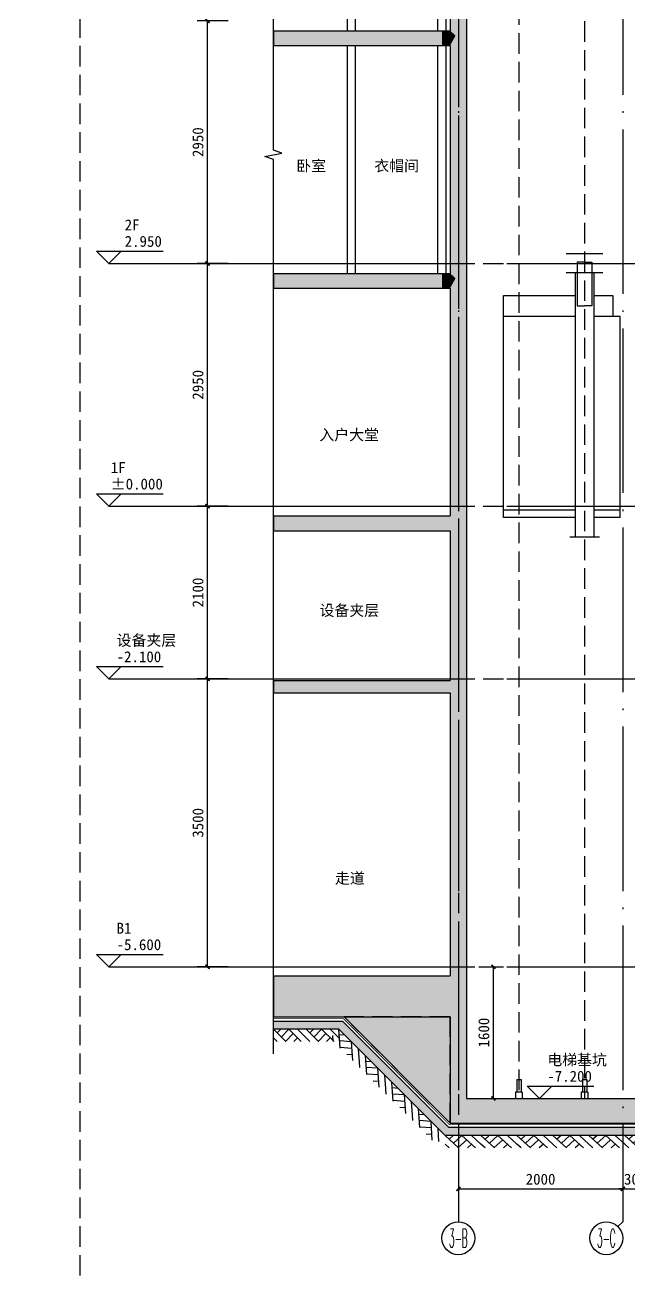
# Model space of a CAD drawing. Extents: x -10817 to 167545, y 26551 to 157048.
# Drawn here: x 127674 to 135008, y 41709 to 56905 of the extents above; entities that cross this region are included whole.
import ezdxf
from ezdxf.enums import TextEntityAlignment as Align
from ezdxf.xclip import XClip

# ---------------------------------------------------------------- set-up
doc = ezdxf.new("R2010")
doc.units = 0
doc.header["$LTSCALE"] = 1000
doc.header["$MEASUREMENT"] = 0
doc.header["$XCLIPFRAME"] = 0
for name, pattern in [('$1$DOTE', [2.42, 2, -0.2, 0.02, -0.2]), ('3、4#楼 楼梯剖面$0$DASH', [0.35, 0.25, -0.1]), ('4#楼-HZS$0$__DASH', [0.35, 0.25, -0.1]), ('DASH', [0.35, 0.25, -0.1])]:
    doc.linetypes.add(name, pattern=pattern)
doc.layers.get('Defpoints').update_dxf_attribs({"color": 30, "linetype": 'DASH'})
for name, color, linetype in [('$1$A-ANNO-DOTE', 10, '$1$DOTE'), ('3#-夹层$0$A-ANNO-LEVL', 3, 'Continuous'), ('3#-夹层$0$A-ANNO-TEXT', 7, 'Continuous'), ('3、4#楼 楼梯剖面$0$A-ANNO-HATC-SOLD', 252, 'Continuous'), ('3、4#楼 楼梯剖面$0$A-COLU-CONC-HATC', 204, 'Continuous'), ('3、4#楼 楼梯剖面$0$A-ELEV-1', 8, 'Continuous'), ('3、4#楼 楼梯剖面$0$A-FLOR-EVTR', 51, 'Continuous'), ('3、4#楼 楼梯剖面$0$A-FLOR-OVHD', 171, '3、4#楼 楼梯剖面$0$DASH'), ('3、4#楼 楼梯剖面$0$A-WALL-BLOK', 131, 'Continuous'), ('3、4#楼 楼梯剖面$0$A-WALL-CONC', 9, 'Continuous'), ('3、4#楼 楼梯剖面$0$A-WALL-INSL', 241, 'Continuous'), ('4#楼-HZS$0$DOTE', 1, 'Continuous'), ('A-ANNO-AXIS-CIRC', 3, 'Continuous'), ('A-ANNO-AXIS-TEXT', 7, 'Continuous'), ('A-ANNO-DIMS', 3, 'Continuous'), ('A-ANNO-SYMB', 3, 'Continuous'), ('A-ANNO-TEXT', 7, 'Continuous'), ('AXIS_TEXT', 7, 'Continuous')]:
    doc.layers.add(name, color=color, linetype=linetype)
doc.styles.add('3#-夹层$0$_TCH_DIM', font='')
doc.styles.add('_TCH_AXIS', font='COMPLEX', dxfattribs={"bigfont": 'GBCBIG'})
doc.styles.add('_TCH_DIM_T3', font='')
doc.styles.add('COMPLEX', font='COMPLEX')
doc.styles.get("Standard").update_dxf_attribs({"font": ''})
doc.styles.get('3#-夹层$0$_TCH_DIM').set_extended_font_data('SimSun')
doc.styles.get('_TCH_DIM_T3').set_extended_font_data('SimSun')
doc.styles.get('Standard').set_extended_font_data('SimSun')
doc.dimstyles.new('_TCH_ARCH&&50', dxfattribs={"dimtxt": 132.911392, "dimasz": 50, "dimexe": 125, "dimexo": 150, "dimgap": 50, "dimtad": 1, "dimdec": 0, "dimzin": 0, "dimdsep": 46, "dimtxsty": '_TCH_DIM_T3', "dimblk": 'ARCHTICK', "dimcen": 0.09, "dimclrt": 7, "dimazin": 2, "dimtfac": 1, "dimtdec": 0, "dimtix": 1, "dimtmove": 2, "dimatfit": 3, "dimfxl": 50, "dimtolj": 1, "dimtzin": 0, "dimarcsym": 0})

# ---------------------------------------------------------------- blocks, each defined once
blk = doc.blocks.new('3、4#楼 楼梯剖面$0$A$C7F885A55')
at = {"layer": '3、4#楼 楼梯剖面$0$A-FLOR-EVTR'}
for p, q in [((1656, 10266), (1213, 10266)), ((1656, 10038), (1213, 10038)), ((1322, 10038), (1322, 6822)), ((1347, 10166), (1347, 9635)), ((1434, 10166), (1347, 10166)), ((1434, 10166), (1522, 10166)), ((1522, 10166), (1522, 9635)), ((1547, 10038), (1547, 6822)), ((450, 7060), (450, 9762)), ((450, 9762), (1322, 9762)), ((1547, 9762), (1779, 9762)), ((1779, 9762), (1779, 9506)), ((1347, 9635), (1434, 9635)), ((1522, 9635), (1434, 9635)), ((1322, 9506), (450, 9506)), ((1870, 9506), (1547, 9506)), ((1870, 7060), (1870, 9506)), ((1322, 7150), (450, 7150)), ((1870, 7150), (1547, 7150)), ((1322, 7060), (450, 7060)), ((1870, 7060), (1547, 7060)), ((1615, 6822), (1254, 6822)), ((610, 230), (663, 230)), ((610, 230), (610, 77)), ((663, 230), (663, 77)), ((1408, 230), (1461, 230)), ((1408, 230), (1408, 77)), ((1461, 230), (1461, 77)), ((677, 77), (595, 77)), ((595, 77), (595, 0)), ((677, 77), (677, 0)), ((1475, 77), (1394, 77)), ((1394, 77), (1394, 0)), ((1475, 77), (1475, 0))]:
    blk.add_line(p, q, dxfattribs=at)
at = {"layer": '3、4#楼 楼梯剖面$0$A-FLOR-OVHD'}
for p, q in [((636, 25200), (636, 0)), ((1434, 24994), (1434, 0))]:
    blk.add_line(p, q, dxfattribs=at)
blk = doc.blocks.new('3、4#楼 楼梯剖面$0$$LinePat$素土夯实')
at = {"color": 0}
for p, q in [((0, -210), (210, 0)), ((120, -300), (420, 0)), ((420, 0), (608, -188)), ((495, -300), (795, 0)), ((615, 0), (705, -90)), ((210, -210), (300, -300)), ((315, -105), (502, -293)), ((705, -300), (795, -210))]:
    blk.add_line(p, q, dxfattribs=at)
blk = doc.blocks.new('3、4#楼 楼梯剖面')
at = {"layer": '3、4#楼 楼梯剖面$0$A-ANNO-HATC-SOLD'}
h = blk.add_hatch(dxfattribs=at)
h.set_pattern_fill('混凝土', color=256, scale=20)
h.set_pattern_definition([(50, (0, 0), (143.452, -12.5504), [15, -165]), (355, (0, 0), (-27.7503, 150.4384), [12, -132]), (100.4514, (11.95, -1.05), (115.7019, 137.888), [12.748, -140.2284]), (46.1842, (0, 40), (213.4482, -33.1038), [22.5, -247.5]), (96.6356, (17.79, 37.24), (186.9325, 194.8236), [19.122, -210.3426]), (351.1842, (0, 40), (186.9324, 194.8237), [18, -198]), (21, (20, 30), (119.3814, -80.5238), [15, -165]), (326, (20, 30), (48.663, 145.03), [12, -132]), (71.4514, (29.95, 23.29), (168.0445, 64.5061), [12.748, -140.2284]), (37.5, (0, 0), (2.43197, 66.57877), [0, -130.4, 0, -134, 0, -132.5]), (7.5, (0, 0), (52.6139, 78.88234), [0, -76.4, 0, -127.4, 0, -50.5]), (327.5, (-44.6, 0), (106.7645, -4.51097), [0, -50, 0, -156, 0, -207]), (317.5, (-64.6, 0), (116.6372, 20.021), [0, -65, 0, -103.6, 0, -147])])
h.paths.add_polyline_path([(9550, -660), (9550, -760), (3752.1, -760), (2462.1, -2050), (-162.1, -2050), (-1452.1, -760), (-2250, -760), (-2250, -660), (-1410.7, -660), (-120.7, -1950), (2420.7, -1950), (3710.7, -660)])
at = {"layer": '3、4#楼 楼梯剖面$0$A-COLU-CONC-HATC'}
for points in [[(-33.3, 14270), (-100, 14150), (-100, 11380), (-33.3, 11320), (100, 11380), (100, 14330)], [(-2250, 11200), (-1300, 11200), (-1300, 11380), (-2250, 11380)], [(-1300, 11380), (-1300, 11200), (-200, 11200), (-200, 11380)], [(-200, 11380), (-200, 11200), (-100, 11200), (-33.3, 11320), (-100, 11380)], [(-33.3, 11320), (-100, 11200), (-100, 8430), (-33.3, 8370), (100, 8430), (100, 11380)], [(-2250, 8250), (-1300, 8250), (-1300, 8430), (-2250, 8430)], [(-1300, 8430), (-1300, 8250), (-200, 8250), (-200, 8430)], [(-200, 8430), (-200, 8250), (-100, 8250), (-33.3, 8370), (-100, 8430)], [(-33.3, 8370), (-100, 8250), (-100, 5480), (-33.3, 5423.3), (100, 5490), (100, 8430)], [(-2250, 5300), (-100, 5300), (-33.3, 5423.3), (-100, 5480), (-2250, 5480)], [(-33.3, 5423.3), (-100, 5300), (-100, 3480), (-33.3, 3426.7), (100, 3470), (100, 5490)], [(-2250, 3330), (-100, 3330), (-33.3, 3426.7), (-100, 3480), (-2250, 3480)], [(-33.3, 3426.7), (-100, 3330), (-100, -110), (-33.3, -276.7), (100, -110), (100, 3470)], [(-2250, -610), (-100, -610), (-33.3, -276.7), (-100, -110), (-2250, -110)], [(-33.3, -276.7), (-100, -610), (-100, -1900), (100, -1600), (100, -110)], [(-1390, -610), (-100, -1900), (-100, -610)], [(100, -1600), (-100, -1900), (2400, -1900), (2200, -1600)]]:
    blk.add_hatch(color=256, dxfattribs=at).paths.add_polyline_path(points)
blk.add_lwpolyline([(-2250, -610), (-1390, -610), (-100, -1900), (2400, -1900), (3690, -610), (9550, -610)])
at = {"layer": '3、4#楼 楼梯剖面$0$A-WALL-BLOK'}
for p, q in [((-1350, 11380), (-1350, 14150)), ((-1250, 11380), (-1250, 14150)), ((-250, 11380), (-250, 14150)), ((-150, 11380), (-150, 14150)), ((-1350, 8430), (-1350, 11200)), ((-1250, 8430), (-1250, 11200)), ((-250, 8430), (-250, 11200)), ((-150, 8430), (-150, 11200))]:
    blk.add_line(p, q, dxfattribs=at)
at = {"layer": '3、4#楼 楼梯剖面$0$A-WALL-CONC'}
for p, q in [((100, 14330), (100, 11380)), ((-100, 14150), (-100, 11380)), ((-2250, 11380), (-1300, 11380)), ((-2250, 11380), (-2250, 11200)), ((-1300, 11380), (-200, 11380)), ((-200, 11380), (-100, 11380)), ((100, 11380), (100, 8430)), ((-2250, 11200), (-1300, 11200)), ((-1300, 11200), (-200, 11200)), ((-200, 11200), (-100, 11200)), ((-100, 11200), (-100, 8430)), ((-2250, 8430), (-1300, 8430)), ((-2250, 8430), (-2250, 8250)), ((-1300, 8430), (-200, 8430)), ((-200, 8430), (-100, 8430)), ((100, 8430), (100, 5490)), ((-2250, 8250), (-1300, 8250)), ((-1300, 8250), (-200, 8250)), ((-200, 8250), (-100, 8250)), ((-100, 8250), (-100, 5480)), ((-2250, 5480), (-100, 5480)), ((-2250, 5480), (-2250, 5300)), ((100, 5490), (100, 3470)), ((-2250, 5300), (-100, 5300)), ((-100, 5300), (-100, 3480)), ((-2250, 3480), (-100, 3480)), ((-2250, 3480), (-2250, 3330)), ((100, 3470), (100, -110)), ((-2250, 3330), (-100, 3330)), ((-100, 3330), (-100, -110)), ((-2250, -110), (-100, -110)), ((-2250, -110), (-2250, -610)), ((100, -110), (100, -1600)), ((-2250, -610), (-100, -610)), ((-100, -610), (-100, -1900)), ((100, -1600), (2200, -1600)), ((-100, -1900), (2400, -1900))]:
    blk.add_line(p, q, dxfattribs=at)
for points in [[(9550, -760), (3752.1, -760), (2462.1, -2050), (-162.1, -2050), (-1452.1, -760), (-2250, -760), (-2250, -660), (-1410.7, -660), (-120.7, -1950), (2420.7, -1950), (3710.7, -660), (9550, -660)], [(-100, -1900), (-1390, -610)]]:
    blk.add_lwpolyline(points, dxfattribs=at)
at = {"layer": '3、4#楼 楼梯剖面$0$A-WALL-INSL'}
for p, q in [((-2250, 8550), (-1350, 8550)), ((-1250, 8550), (-250, 8550)), ((-150, 8550), (-100, 8550)), ((-2250, 5600), (-100, 5600)), ((-2250, 3500), (-100, 3500)), ((-2250, 0), (-100, 0))]:
    blk.add_line(p, q, dxfattribs=at)
at = {"layer": '3、4#楼 楼梯剖面$0$A-WALL-INSL', "linetype": '3、4#楼 楼梯剖面$0$DASH', "const_width": 10}
blk.add_lwpolyline([(-2250, -630), (-1398.3, -630), (-108.3, -1920), (2408.3, -1920), (3698.3, -630), (9550, -630)], dxfattribs=at)
at = {"layer": 'Defpoints'}
for points in [[(0, 24700), (0, -3100)], [(-4250, 8550), (15450, 8550)], [(-4250, 3500), (15450, 3500)], [(-4250, 0), (15450, 0)]]:
    blk.add_lwpolyline(points, dxfattribs=at)
at = {"layer": 'Defpoints', "color": 2}
blk.add_lwpolyline([(-4250, 5600), (15450, 5600)], dxfattribs=at)
at = {"layer": 'Defpoints'}
blk.add_lwpolyline([(-1390, -610), (-100, -1900), (-100, -610)], close=True, dxfattribs=at)
blk.add_blockref('3、4#楼 楼梯剖面$0$A$C7F885A55', (100, -1600))
at = {"layer": '3、4#楼 楼梯剖面$0$A-ELEV-1', "yscale": 0.5, "zscale": 0.5}
for p, xscale, rotation in [((-1851.1, -760), -0.5018037519770706, 8.359912790775717e-12), ((-1452.1, -760), -0.5018037519770706, 8.359912790775717e-12), ((-1129.6, -1082.5), -0.573690407376962, 314.9999999999987), ((-807.1, -1405), -0.573690407376962, 314.9999999999987), ((-484.6, -1727.5), -0.573690407376962, 314.9999999999987), ((-162.1, -2050), -0.573690407376962, 314.9999999999987)]:
    blk.add_blockref('3、4#楼 楼梯剖面$0$$LinePat$素土夯实', p, dxfattribs=dict(at, xscale=xscale, rotation=rotation))
at = {"layer": '3、4#楼 楼梯剖面$0$A-ELEV-1', "xscale": -0.5501601821193599, "yscale": 0.5, "zscale": 0.5}
for p in [(275.2, -2050), (712.6, -2050), (1150, -2050), (1587.4, -2050), (2024.8, -2050), (2462.1, -2050)]:
    blk.add_blockref('3、4#楼 楼梯剖面$0$$LinePat$素土夯实', p, dxfattribs=at)
blk = doc.blocks.new('4#楼-HZS')
at = {"layer": '4#楼-HZS$0$DOTE', "linetype": '4#楼-HZS$0$__DASH', "ltscale": 2}
blk.add_line((323027.6, -80131.3, 0), (244197.9, -80131.3, 0), dxfattribs=at)
at = {"layer": 'Defpoints'}
blk.add_lwpolyline([(233510.1, -33931.3), (342410.1, -33931.3), (342410.1, -91331.3), (233510.1, -91331.3)], close=True, dxfattribs=at)
blk = doc.blocks.new('3、4#楼 北侧门头剖面$0$A$C68743212')
blk.add_blockref('4#楼-HZS', (-260976, 76631, 0))
blk = doc.blocks.new('3、4#楼 北侧门头剖面')
ref = blk.add_blockref('3、4#楼 北侧门头剖面$0$A$C68743212', (4150, 3500, 0), dxfattribs=dict(xscale=-1))
XClip(ref).set_block_clipping_path([(4798.9792002077, -3500), (4798.9792002077, -399.9916608699), (4398.9875394247, 0.0083390431), (-149.727296805, 0.1031708434), (-149.727296805, -30), (0.272703195, -30), (0.272703195, -170), (-149.727296805, -170), (-149.727296805, -200), (450.272703195, -200), (450.8968260299, -800), (300.6421525169, -800), (300.6421525169, -3500), (-349.727296805, -3500), (-349.727296805, 400.1031708434), (5198.9792002077, 400.1031708434), (5198.9792002077, -3500)])
blk = doc.blocks.new('_ArchTick')
at = {"color": 0, "linetype": 'ByBlock', "const_width": 0.4}
blk.add_lwpolyline([(-0.5, -0.5), (0.5, 0.5)], dxfattribs=at)
blk = doc.blocks.new('*D611')
at = {"layer": 'A-ANNO-DIMS', "color": 0, "lineweight": -2, "transparency": 16777216}
for p, q in [((133195, 45456), (133496, 45456)), ((133371, 43856), (133371, 45456)), ((133195, 43856), (133496, 43856))]:
    blk.add_line(p, q, dxfattribs=at)
at = {"layer": 'Defpoints', "color": 0, "transparency": 16777216}
for p in [(133045, 45456), (133371, 45456), (133045, 43856)]:
    blk.add_point(p, dxfattribs=at)
at = {"layer": 'A-ANNO-DIMS', "color": 0, "lineweight": -2, "transparency": 16777216, "xscale": 50, "yscale": 50, "zscale": 50}
for p, rotation in [((133371, 45456), 90), ((133371, 43856), 270)]:
    blk.add_blockref('_ArchTick', p, dxfattribs=dict(at, rotation=rotation))
at = {"layer": 'A-ANNO-DIMS', "color": 7, "transparency": 16777216, "insert": (133255, 44656), "char_height": 132.9, "attachment_point": 5, "rotation": 90, "style": '_TCH_DIM_T3'}
blk.add_mtext('\\A1;1600', dxfattribs=at)
blk = doc.blocks.new('*D755')
at = {"layer": 'A-ANNO-DIMS', "color": 0, "lineweight": -2, "transparency": 16777216}
for p, q in [((132945, 43006), (132945, 42631)), ((134945, 43006), (134945, 42631)), ((132945, 42756), (134945, 42756))]:
    blk.add_line(p, q, dxfattribs=at)
at = {"layer": 'Defpoints', "color": 0, "transparency": 16777216}
for p in [(132945, 43156), (134945, 43156), (134945, 42756)]:
    blk.add_point(p, dxfattribs=at)
at = {"layer": 'A-ANNO-DIMS', "color": 0, "lineweight": -2, "transparency": 16777216, "xscale": 50, "yscale": 50, "zscale": 50, "rotation": 180}
blk.add_blockref('_ArchTick', (132945, 42756), dxfattribs=at)
at = {"layer": 'A-ANNO-DIMS', "color": 0, "lineweight": -2, "transparency": 16777216, "xscale": 50, "yscale": 50, "zscale": 50}
blk.add_blockref('_ArchTick', (134945, 42756), dxfattribs=at)
at = {"layer": 'A-ANNO-DIMS', "color": 7, "transparency": 16777216, "insert": (133945, 42873), "char_height": 132.9, "attachment_point": 5, "style": '_TCH_DIM_T3'}
blk.add_mtext('\\A1;2000', dxfattribs=at)
blk = doc.blocks.new('*D756')
at = {"layer": 'A-ANNO-DIMS', "color": 0, "lineweight": -2, "transparency": 16777216}
for p, q in [((134945, 43006), (134945, 42631)), ((135245, 43006), (135245, 42631)), ((134945, 42756), (134895, 42756)), ((134945, 42756), (135245, 42756)), ((135245, 42756), (135295, 42756))]:
    blk.add_line(p, q, dxfattribs=at)
at = {"layer": 'Defpoints', "color": 0, "transparency": 16777216}
for p in [(134945, 43156), (135245, 43156), (135245, 42756)]:
    blk.add_point(p, dxfattribs=at)
at = {"layer": 'A-ANNO-DIMS', "color": 0, "lineweight": -2, "transparency": 16777216, "xscale": 50, "yscale": 50, "zscale": 50}
blk.add_blockref('_ArchTick', (134945, 42756), dxfattribs=at)
at = {"layer": 'A-ANNO-DIMS', "color": 0, "lineweight": -2, "transparency": 16777216, "xscale": 50, "yscale": 50, "zscale": 50, "rotation": 180}
blk.add_blockref('_ArchTick', (135245, 42756), dxfattribs=at)
at = {"layer": 'A-ANNO-DIMS', "color": 7, "transparency": 16777216, "insert": (135095, 42873), "char_height": 132.9, "attachment_point": 5, "style": '_TCH_DIM_T3'}
blk.add_mtext('\\A1;300', dxfattribs=at)
blk = doc.blocks.new('*D783')
at = {"layer": 'A-ANNO-DIMS', "color": 0, "lineweight": -2, "transparency": 16777216}
for p, q in [((130145, 48956), (129770, 48956)), ((129895, 45456), (129895, 48956)), ((130145, 45456), (129770, 45456))]:
    blk.add_line(p, q, dxfattribs=at)
at = {"layer": 'Defpoints', "color": 0, "transparency": 16777216}
for p in [(129895, 48956), (130295, 48956), (130295, 45456)]:
    blk.add_point(p, dxfattribs=at)
at = {"layer": 'A-ANNO-DIMS', "color": 0, "lineweight": -2, "transparency": 16777216, "xscale": 50, "yscale": 50, "zscale": 50}
for p, rotation in [((129895, 48956), 90), ((129895, 45456), 270)]:
    blk.add_blockref('_ArchTick', p, dxfattribs=dict(at, rotation=rotation))
at = {"layer": 'A-ANNO-DIMS', "color": 7, "transparency": 16777216, "insert": (129778, 47206), "char_height": 132.9, "attachment_point": 5, "rotation": 90, "style": '_TCH_DIM_T3'}
blk.add_mtext('\\A1;3500', dxfattribs=at)
blk = doc.blocks.new('*D784')
at = {"layer": 'A-ANNO-DIMS', "color": 0, "lineweight": -2, "transparency": 16777216}
for p, q in [((130145, 51056), (129770, 51056)), ((129895, 48956), (129895, 51056)), ((130145, 48956), (129770, 48956))]:
    blk.add_line(p, q, dxfattribs=at)
at = {"layer": 'Defpoints', "color": 0, "transparency": 16777216}
for p in [(129895, 51056), (130295, 51056), (130295, 48956)]:
    blk.add_point(p, dxfattribs=at)
at = {"layer": 'A-ANNO-DIMS', "color": 0, "lineweight": -2, "transparency": 16777216, "xscale": 50, "yscale": 50, "zscale": 50}
for p, rotation in [((129895, 51056), 90), ((129895, 48956), 270)]:
    blk.add_blockref('_ArchTick', p, dxfattribs=dict(at, rotation=rotation))
at = {"layer": 'A-ANNO-DIMS', "color": 7, "transparency": 16777216, "insert": (129778, 50006), "char_height": 132.9, "attachment_point": 5, "rotation": 90, "style": '_TCH_DIM_T3'}
blk.add_mtext('\\A1;2100', dxfattribs=at)
blk = doc.blocks.new('*D785')
at = {"layer": 'A-ANNO-DIMS', "color": 0, "lineweight": -2, "transparency": 16777216}
for p, q in [((130145, 54006), (129770, 54006)), ((129895, 51056), (129895, 54006)), ((130145, 51056), (129770, 51056))]:
    blk.add_line(p, q, dxfattribs=at)
at = {"layer": 'Defpoints', "color": 0, "transparency": 16777216}
for p in [(129895, 54006), (130295, 54006), (130295, 51056)]:
    blk.add_point(p, dxfattribs=at)
at = {"layer": 'A-ANNO-DIMS', "color": 0, "lineweight": -2, "transparency": 16777216, "xscale": 50, "yscale": 50, "zscale": 50}
for p, rotation in [((129895, 54006), 90), ((129895, 51056), 270)]:
    blk.add_blockref('_ArchTick', p, dxfattribs=dict(at, rotation=rotation))
at = {"layer": 'A-ANNO-DIMS', "color": 7, "transparency": 16777216, "insert": (129778, 52531), "char_height": 132.9, "attachment_point": 5, "rotation": 90, "style": '_TCH_DIM_T3'}
blk.add_mtext('\\A1;2950', dxfattribs=at)
blk = doc.blocks.new('*D786')
at = {"layer": 'A-ANNO-DIMS', "color": 0, "lineweight": -2, "transparency": 16777216}
for p, q in [((130145, 56956), (129770, 56956)), ((129895, 54006), (129895, 56956)), ((130145, 54006), (129770, 54006))]:
    blk.add_line(p, q, dxfattribs=at)
at = {"layer": 'Defpoints', "color": 0, "transparency": 16777216}
for p in [(129895, 56956), (130295, 56956), (130295, 54006)]:
    blk.add_point(p, dxfattribs=at)
at = {"layer": 'A-ANNO-DIMS', "color": 0, "lineweight": -2, "transparency": 16777216, "xscale": 50, "yscale": 50, "zscale": 50}
for p, rotation in [((129895, 56956), 90), ((129895, 54006), 270)]:
    blk.add_blockref('_ArchTick', p, dxfattribs=dict(at, rotation=rotation))
at = {"layer": 'A-ANNO-DIMS', "color": 7, "transparency": 16777216, "insert": (129778, 55481), "char_height": 132.9, "attachment_point": 5, "rotation": 90, "style": '_TCH_DIM_T3'}
blk.add_mtext('\\A1;2950', dxfattribs=at)
blk = doc.blocks.new('_AXISO')
blk.add_circle((0, 0), 0.5)
at = {"layer": 'AXIS_TEXT', "style": 'COMPLEX', "width": 1.041667}
blk.add_attdef('A', text='', height=0.56, dxfattribs=at).set_placement((-0.25, -0.28), (0.25, -0.28), align=Align.FIT)

msp = doc.modelspace()

# ---------------------------------------------------------------- linework, layer by layer
at = {"layer": '$1$A-ANNO-DOTE'}
for points in [[(132944.9, 70156.2), (132944.9, 42356.2)], [(134944.9, 70156.2), (134944.9, 42356.2)], [(128694.9, 54006.2), (148394.9, 54006.2)], [(128694.9, 48956.2), (148394.9, 48956.2)], [(128694.9, 45456.2), (148394.9, 45456.2)]]:
    msp.add_lwpolyline(points, dxfattribs=at)
at = {"layer": '$1$A-ANNO-DOTE', "color": 2}
msp.add_lwpolyline([(128694.9, 51056.2), (148394.9, 51056.2)], dxfattribs=at)
at = {"layer": '3#-夹层$0$A-ANNO-LEVL'}
for p, q in [((128694.9, 54006.2), (128544.9, 54156.2)), ((128544.9, 54156.2), (129355.1, 54156.2)), ((128694.9, 54006.2), (128844.9, 54156.2)), ((128694.9, 51056.2), (128544.9, 51206.2)), ((128544.9, 51206.2), (129355.1, 51206.2)), ((128694.9, 51056.2), (128844.9, 51206.2)), ((128694.9, 48956.2), (128544.9, 49106.2)), ((128544.9, 49106.2), (129355.1, 49106.2)), ((128694.9, 48956.2), (128844.9, 49106.2)), ((128694.9, 45456.2), (128544.9, 45606.2)), ((128544.9, 45606.2), (129355.1, 45606.2)), ((128694.9, 45456.2), (128844.9, 45606.2)), ((133933.5, 43856.2), (133783.5, 44006.2)), ((133783.5, 44006.2), (134593.6, 44006.2)), ((133933.5, 43856.2), (134083.5, 44006.2))]:
    msp.add_line(p, q, dxfattribs=at)
at = {"layer": 'A-ANNO-AXIS-CIRC'}
for p, q in [((132944.9, 43556.2), (132944.9, 42356.2)), ((134944.9, 43556.2), (134944.9, 42356.2)), ((134886.4, 42297.7), (134944.9, 42356.2))]:
    msp.add_line(p, q, dxfattribs=at)
at = {"layer": 'A-ANNO-SYMB'}
msp.add_lwpolyline([(130694.9, 44396.2), (130694.9, 55270), (130589.9, 55308.2), (130799.9, 55345.2), (130694.9, 55382.5), (130694.9, 66256.2)], dxfattribs=at)

# ---------------------------------------------------------------- block references
for name, p in [('3、4#楼 楼梯剖面', (132944.9, 45456.2)), ('3、4#楼 北侧门头剖面', (152144.9, 54006.2))]:
    msp.add_blockref(name, p)
at = {"layer": 'A-ANNO-AXIS-CIRC'}
ref = msp.add_blockref('_AXISO', (132944.9, 42156.2), dxfattribs=dict(at, xscale=400, yscale=400, zscale=400))
ref.add_attrib('A', '3-B', dxfattribs={"layer": 'A-ANNO-AXIS-TEXT', "height": 226.27, "style": '_TCH_AXIS', "width": 0.313433}).set_placement((132831.8, 42043.1), (133058.1, 42043.1), align=Align.FIT)
ref = msp.add_blockref('_AXISO', (134744.9, 42156.2), dxfattribs=dict(at, xscale=400, yscale=400, zscale=400))
ref.add_attrib('A', '3-C', dxfattribs={"layer": 'A-ANNO-AXIS-TEXT', "height": 226.27, "style": '_TCH_AXIS', "width": 0.318182}).set_placement((134631.8, 42043.1), (134858.1, 42043.1), align=Align.FIT)

# ---------------------------------------------------------------- texts
at = {"layer": '3#-夹层$0$A-ANNO-TEXT', "color": 7, "style": '3#-夹层$0$_TCH_DIM'}
for s, p in [('2.950', (128886.7, 54208.7)), ('%%P0.000', (128717.6, 51258.7)), ('-2.100', (128788.5, 49158.7)), ('-5.600', (128788.5, 45658.7)), ('-7.200', (134027, 44058.7))]:
    msp.add_text(s, height=132.91, dxfattribs=at).set_placement(p)
at = {"layer": 'A-ANNO-TEXT'}
for s, p in [('卧室', (130973.2, 55126.8)), ('衣帽间', (131922.7, 55126.8)), ('2F', (128886.7, 54408.7)), ('入户大堂', (131254.4, 51856.7)), ('1F', (128717.6, 51458.7)), ('设备夹层', (131256.6, 49722.7)), ('设备夹层', (128788.5, 49358.7)), ('走道', (131444.1, 46466.2)), ('B1', (128788.5, 45858.7)), ('电梯基坑', (134027, 44258.7))]:
    msp.add_text(s, height=132.91, dxfattribs=at).set_placement(p)

# ---------------------------------------------------------------- dimensions: what is measured, and where the dimension line sits
at = {"layer": 'A-ANNO-DIMS'}
for p1, p2, distance, picture, middle in [((130294.9, 54006.2), (130294.9, 56956.2), 400, '*D786', (129778.5, 55481.2)), ((130294.9, 51056.2), (130294.9, 54006.2), 400, '*D785', (129778.5, 52531.2)), ((130294.9, 48956.2), (130294.9, 51056.2), 400, '*D784', (129778.5, 50006.2)), ((130294.9, 45456.2), (130294.9, 48956.2), 400, '*D783', (129778.5, 47206.2)), ((133044.9, 43856.2), (133044.9, 45456.2), -326.5, '*D611', (133255, 44656.2)), ((132944.9, 43156.2), (134944.9, 43156.2), -400, '*D755', (133944.9, 42872.7)), ((134944.9, 43156.2), (135244.9, 43156.2), -400, '*D756', (135094.9, 42872.7))]:
    dim = msp.add_aligned_dim(p1=p1, p2=p2, distance=distance, dimstyle='_TCH_ARCH&&50', dxfattribs=at)
    dim.commit()
    dim.dimension.update_dxf_attribs({"geometry": picture, "text_midpoint": middle})

# ---------------------------------------------------------------- next in the draw order: linework, layer by layer
at = {"layer": 'Defpoints'}
msp.add_lwpolyline([(128344.9, 77351.2), (157044.9, 77351.2), (157044.9, 40301.2), (128344.9, 40301.2)], close=True, dxfattribs=at)

doc.saveas('drawing.dxf')
